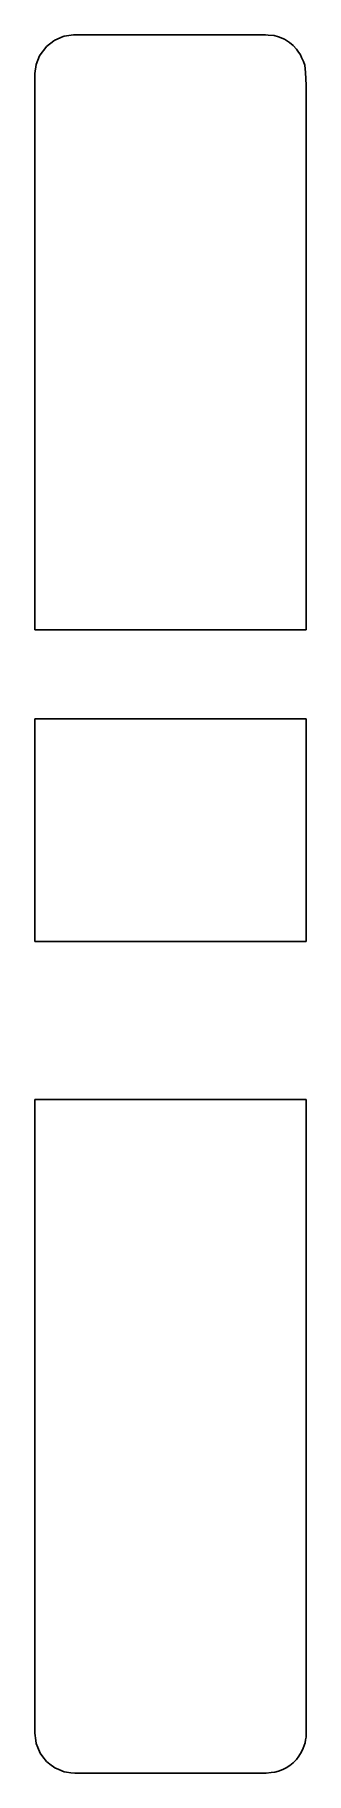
# Model space of a CAD drawing. Header units: metres. Extents: x 2.4 to 16, y -16 to 71.
import ezdxf

# ---------------------------------------------------------------- set-up
doc = ezdxf.new("R2010")
doc.units = ezdxf.units.M

msp = doc.modelspace()

# ---------------------------------------------------------------- linework, layer by layer
for p, q in [((2.986, 70.414), (3.355, 70.698)), ((3.355, 70.698), (3.4, 70.732)), ((3.4, 70.732), (3.83, 70.91)), ((3.83, 70.91), (3.882, 70.932)), ((3.882, 70.932), (4.344, 70.993)), ((4.344, 70.993), (4.4, 71)), ((4.4, 71), (12.536, 71)), ((12.536, 71), (13.054, 71)), ((13.054, 71), (13.739, 71)), ((13.739, 71), (13.786, 71)), ((13.786, 71), (13.826, 71)), ((13.826, 71), (13.861, 71)), ((13.861, 71), (13.892, 71)), ((13.892, 71), (13.921, 71)), ((13.921, 71), (13.948, 71)), ((13.948, 71), (13.961, 71)), ((13.961, 71), (14.094, 70.987)), ((14.094, 70.987), (14.389, 70.956)), ((14.389, 70.956), (14.615, 70.892)), ((14.615, 70.892), (14.652, 70.882)), ((14.652, 70.882), (14.866, 70.79)), ((14.866, 70.79), (14.904, 70.773)), ((14.904, 70.773), (15.114, 70.646)), ((15.114, 70.646), (15.158, 70.612)), ((15.158, 70.612), (15.347, 70.459)), ((2.468, 69.518), (2.646, 69.948)), ((2.646, 69.948), (2.668, 70)), ((2.668, 70), (2.951, 70.37)), ((2.951, 70.37), (2.986, 70.414)), ((15.347, 70.459), (15.512, 70.282)), ((15.512, 70.282), (15.586, 70.184)), ((15.586, 70.184), (15.713, 69.997)), ((15.713, 69.997), (15.768, 69.864)), ((15.768, 69.864), (15.863, 69.665)), ((15.863, 69.665), (15.923, 69.471)), ((2.4, 69), (2.407, 69.056)), ((2.4, 68.469), (2.4, 69)), ((2.407, 69.056), (2.468, 69.518)), ((15.923, 69.471), (15.945, 69.303)), ((15.945, 69.303), (15.965, 69.104)), ((15.965, 69.104), (16, 68.479)), ((2.4, 68.424), (2.4, 68.469)), ((2.4, 68.373), (2.4, 68.424)), ((2.4, 68.321), (2.4, 68.373)), ((2.4, 65.311), (2.4, 68.321)), ((16, 68.479), (16, 68.307)), ((16, 68.307), (16, 67.635)), ((16, 67.635), (16, 49.977)), ((2.4, 51.684), (2.4, 65.311)), ((2.4, 49.977), (2.4, 51.684)), ((2.4, 47.056), (2.4, 49.977)), ((16, 49.977), (16, 47.056)), ((16, 49.977), (16, 49.977)), ((2.4, 45.426), (2.4, 47.056)), ((16, 47.056), (16, 45.426)), ((2.4, 43.087), (2.4, 45.426)), ((16, 45.426), (16, 41.215)), ((2.4, 41.215), (2.4, 43.087)), ((9.013, 41.215), (2.4, 41.215)), ((16, 41.215), (9.013, 41.215)), ((2.4, 34.469), (2.4, 36.766)), ((2.4, 36.766), (9.387, 36.766)), ((9.387, 36.766), (16, 36.766)), ((16, 36.766), (16, 32.555)), ((2.4, 32.555), (2.4, 34.469)), ((2.4, 30.082), (2.4, 32.555)), ((16, 32.555), (16, 26.373)), ((2.4, 26.373), (2.4, 30.082)), ((2.4, 25.959), (2.4, 26.373)), ((16, 26.373), (16, 25.627)), ((16, 26.373), (16, 26.373)), ((2.4, 25.627), (2.4, 25.959)), ((3.573, 25.627), (2.4, 25.627)), ((16, 25.627), (3.573, 25.627)), ((2.4, 17.306), (2.4, 17.713)), ((2.4, 17.713), (14.827, 17.713)), ((14.827, 17.713), (16, 17.713)), ((16, 17.713), (16, 16.966)), ((2.4, 16.966), (2.4, 17.306)), ((2.4, 13.108), (2.4, 16.966)), ((16, 16.966), (16, 13.108)), ((2.4, 11.179), (2.4, 13.108)), ((16, 13.108), (16, 9.729)), ((2.4, 8.729), (2.4, 11.179)), ((16, 9.729), (16, 7.306)), ((2.4, 6.405), (2.4, 8.729)), ((16, 7.306), (16, -5.553)), ((2.4, 6.287), (2.4, 6.405)), ((2.4, 1.894), (2.4, 6.287)), ((2.4, 1.63), (2.4, 1.894)), ((2.4, 1.385), (2.4, 1.63)), ((2.4, 1.184), (2.4, 1.385)), ((2.4, -7.692), (2.4, 1.184)), ((16, -5.553), (16, -10.478)), ((16, -5.553), (16, -5.553)), ((2.4, -8.059), (2.4, -7.692)), ((2.4, -8.288), (2.4, -8.059)), ((2.4, -13.979), (2.4, -8.288)), ((16, -10.478), (16, -10.76)), ((16, -10.76), (16, -11.069)), ((16, -11.069), (16, -11.378)), ((16, -11.378), (16, -11.502)), ((16, -11.502), (16, -11.62)), ((16, -11.62), (16, -11.913)), ((16, -11.913), (16, -12.027)), ((16, -12.027), (16, -12.287)), ((16, -12.287), (16, -12.5)), ((16, -12.5), (16, -14)), ((2.4, -14), (2.4, -13.979)), ((2.448, -14.367), (2.4, -14)), ((2.468, -14.518), (2.448, -14.367)), ((2.552, -14.72), (2.468, -14.518)), ((2.668, -15), (2.552, -14.72)), ((15.843, -14.752), (15.769, -14.931)), ((15.94, -14.484), (15.843, -14.752)), ((15.967, -14.334), (15.94, -14.484)), ((15.988, -14.199), (15.967, -14.334)), ((16, -14), (15.988, -14.199)), ((2.801, -15.173), (2.668, -15)), ((2.986, -15.414), (2.801, -15.173)), ((3.159, -15.547), (2.986, -15.414)), ((3.401, -15.733), (3.159, -15.547)), ((15.179, -15.605), (15.001, -15.731)), ((15.348, -15.476), (15.179, -15.605)), ((15.507, -15.31), (15.348, -15.476)), ((15.63, -15.15), (15.507, -15.31)), ((15.769, -14.931), (15.63, -15.15)), ((3.603, -15.816), (3.401, -15.733)), ((3.882, -15.932), (3.603, -15.816)), ((3.991, -15.946), (3.882, -15.932)), ((4.214, -15.984), (3.991, -15.946)), ((4.4, -16), (4.214, -15.984)), ((11.687, -16), (4.4, -16)), ((14, -16), (11.687, -16)), ((14.249, -15.967), (14, -16)), ((14.419, -15.953), (14.249, -15.967)), ((14.603, -15.905), (14.419, -15.953)), ((14.819, -15.816), (14.603, -15.905)), ((15.001, -15.731), (14.819, -15.816))]:
    msp.add_line(p, q)

doc.saveas('drawing.dxf')
